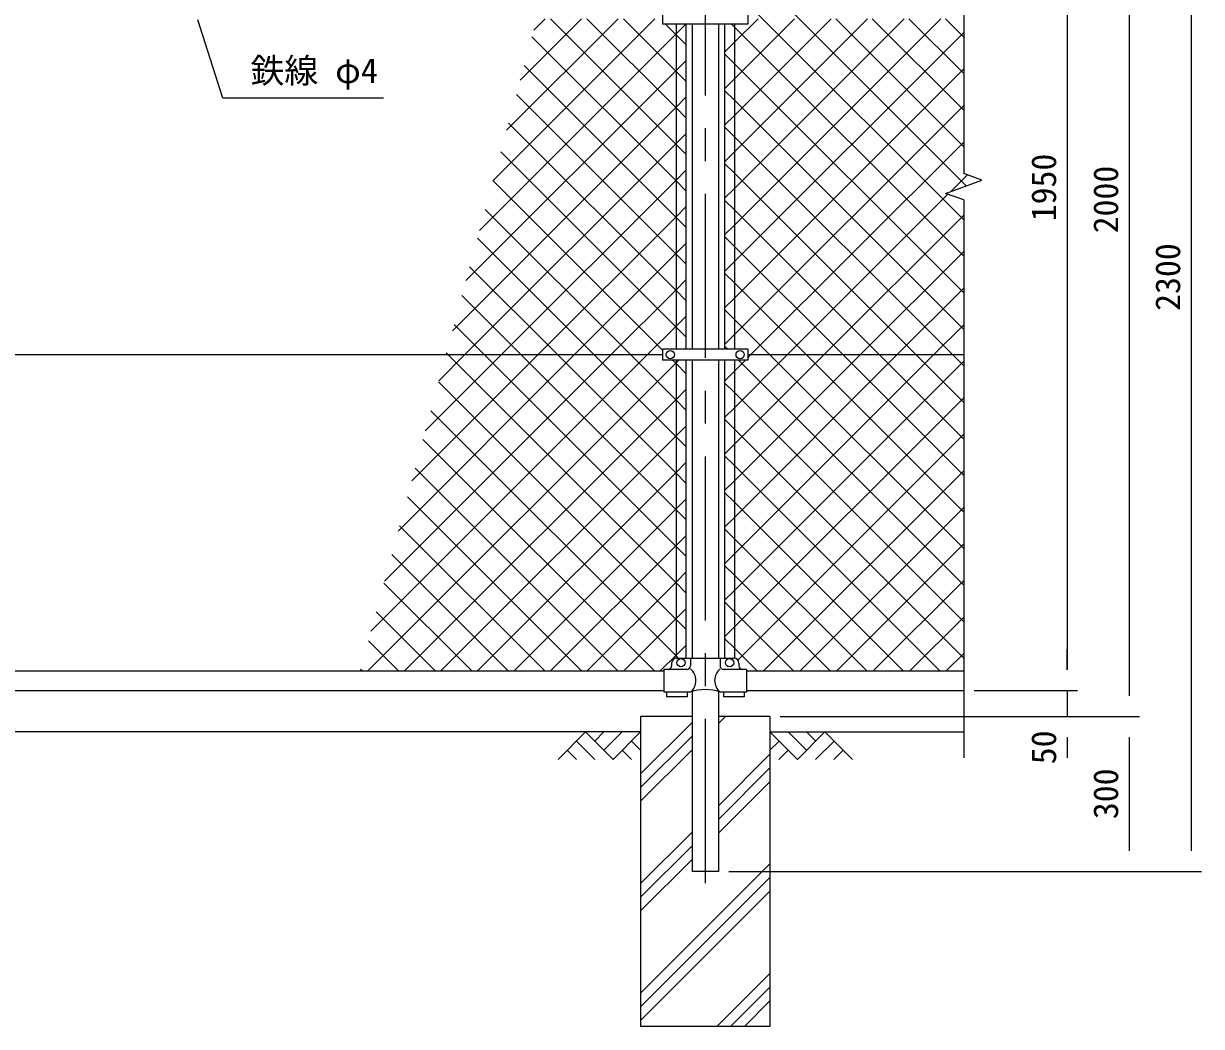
# Model space of a CAD drawing. Units: millimetres, scale not verified. Extents: x -4200 to 4200, y -2970 to 2970.
# Drawn here: x -2704 to -425, y -817 to 1124 of the extents above; entities that cross this region are included whole.
import ezdxf
from ezdxf.enums import TextEntityAlignment as Align

# ---------------------------------------------------------------- set-up
doc = ezdxf.new("R2010")
doc.units = ezdxf.units.MM
doc.header["$LTSCALE"] = 10
doc.linetypes.add('USER1', pattern=[50.8, 31.75, -6.35, 6.35, -6.35])
for name, color, linetype, lineweight in [('0-1_D-BGD', 7, 'Continuous', 25), ('0-2_D-STR4', 7, 'Continuous', 25), ('0-3_D-STR1', 1, 'Continuous', 25), ('0-4_D-STR-DIM', 7, 'Continuous', 13), ('0-7_D-DCR-HCH', 7, 'Continuous', 13), ('0-8_D-BMK', 2, 'USER1', 13), ('0-9_D-STR3', 3, 'Continuous', 13), ('0-A_D-STR2', 7, 'Continuous', 13), ('0-B_D-STR-TXT', 7, 'Continuous', 13)]:
    doc.layers.add(name, color=color, linetype=linetype, lineweight=lineweight)
doc.styles.add('ＭＳ ゴシック', font='')
doc.styles.get('ＭＳ ゴシック').set_extended_font_data('MS Gothic')

msp = doc.modelspace()

# ---------------------------------------------------------------- linework, layer by layer
at = {"layer": '0-1_D-BGD'}
for p, q in [((-1509.65, -246.56), (-3259.65, -246.56)), ((-1259.65, -246.56), (-884.65, -246.56))]:
    msp.add_line(p, q, dxfattribs=at)
at = {"layer": '0-2_D-STR4'}
for p, q in [((-1509.65, -216.56), (-1509.65, -816.56)), ((-1410.05, -216.56), (-1509.65, -216.56)), ((-1259.65, -216.56), (-1359.25, -216.56)), ((-1259.65, -216.56), (-1259.65, -816.56)), ((-1259.65, -816.56), (-1509.65, -816.56))]:
    msp.add_line(p, q, dxfattribs=at)
at = {"layer": '0-3_D-STR1'}
for p, q in [((-1410.05, 1122.94), (-1410.05, 493.94)), ((-1359.25, 1122.94), (-1359.25, 493.94)), ((-1410.05, 472.94), (-1410.05, -103.56)), ((-1359.25, 472.94), (-1359.25, -103.56)), ((-3304.65, -128.56), (-1464.65, -128.56)), ((-1304.65, -128.56), (-884.65, -128.56)), ((-3304.65, -166.56), (-1464.65, -166.56)), ((-1410.05, -169.56), (-1410.05, -516.56)), ((-1359.25, -169.56), (-1359.25, -516.56)), ((-1304.65, -166.56), (-884.65, -166.56)), ((-1359.25, -516.56), (-1410.05, -516.56))]:
    msp.add_line(p, q, dxfattribs=at)
at = {"layer": '0-4_D-STR-DIM'}
for p, q in [((-884.65, 1808.44), (-884.65, 834.09)), ((-684.65, 1743.44), (-684.65, -126.56)), ((-564.65, 1743.44), (-564.65, -176.56)), ((-444.65, 1743.44), (-444.65, -476.56)), ((-919.89, 795.61), (-849.42, 821.26)), ((-849.42, 821.26), (-884.65, 834.09)), ((-884.65, 782.79), (-919.89, 795.61)), ((-884.65, 782.79), (-884.65, -296.56)), ((-684.65, -126.56), (-684.65, -86.56)), ((-864.65, -166.56), (-664.65, -166.56)), ((-864.65, -166.56), (-664.65, -166.56)), ((-684.65, -166.56), (-684.65, -216.56)), ((-1239.65, -216.56), (-664.65, -216.56)), ((-1239.65, -216.56), (-544.65, -216.56)), ((-1239.65, -216.56), (-544.65, -216.56)), ((-684.65, -256.56), (-684.65, -296.56)), ((-564.65, -256.56), (-564.65, -476.56)), ((-1339.25, -516.56), (-424.65, -516.56)), ((-1339.25, -516.56), (-544.65, -516.56))]:
    msp.add_line(p, q, dxfattribs=at)
at = {"layer": '0-7_D-DCR-HCH'}
for p, q in [((-1359.25, -230.4), (-1345.42, -216.56)), ((-1616.08, -246.56), (-1669.29, -299.77)), ((-1616.08, -246.56), (-1562.87, -299.77)), ((-1598.34, -264.3), (-1580.6, -246.56)), ((-1580.6, -282.04), (-1545.13, -246.56)), ((-1562.87, -299.77), (-1509.65, -246.56)), ((-1509.65, -327.77), (-1410.05, -228.17)), ((-1206.44, -299.77), (-1259.65, -246.56)), ((-1188.7, -282.04), (-1224.18, -246.56)), ((-1153.23, -246.56), (-1206.44, -299.77)), ((-1170.87, -264.39), (-1188.7, -246.56)), ((-1153.23, -246.56), (-1100.02, -299.77)), ((-1633.82, -264.3), (-1598.18, -299.77)), ((-1527.39, -264.3), (-1509.65, -281.96)), ((-1509.65, -354.28), (-1410.05, -254.68)), ((-1241.92, -264.3), (-1259.65, -281.96)), ((-1135.49, -264.3), (-1171.13, -299.77)), ((-1651.55, -282.04), (-1633.73, -299.77)), ((-1545.13, -282.04), (-1527.31, -299.77)), ((-1509.65, -380.8), (-1410.05, -281.2)), ((-1359.25, -389.5), (-1259.65, -289.9)), ((-1224.18, -282.04), (-1242, -299.77)), ((-1117.76, -282.04), (-1135.57, -299.77)), ((-1359.25, -416.02), (-1259.65, -316.42)), ((-1359.25, -442.53), (-1259.65, -342.93)), ((-1509.65, -539.9), (-1410.05, -440.3)), ((-1509.65, -566.42), (-1410.05, -466.82)), ((-1509.65, -592.93), (-1410.05, -493.33)), ((-1509.65, -752.03), (-1259.65, -502.03)), ((-1509.65, -778.55), (-1259.65, -528.55)), ((-1509.65, -805.06), (-1259.65, -555.06)), ((-1362.05, -816.56), (-1259.65, -714.16)), ((-1335.54, -816.56), (-1259.65, -740.68)), ((-1309.02, -816.56), (-1259.65, -767.2))]:
    msp.add_line(p, q, dxfattribs=at)
at = {"layer": '0-8_D-BMK'}
msp.add_line((-1384.65, 1810.5), (-1384.65, -546.56), dxfattribs=at)
at = {"layer": '0-9_D-STR3'}
for p, q in [((-1467.15, 1143.94), (-1467.15, 1122.94)), ((-1302.15, 1143.94), (-1302.15, 1122.94)), ((-1302.15, 1122.94), (-1467.15, 1122.94)), ((-1441.15, 1122.94), (-1441.15, 493.94)), ((-1422.15, 1122.94), (-1422.15, 493.94)), ((-1347.15, 1122.94), (-1347.15, 493.94)), ((-1328.15, 1122.94), (-1328.15, 493.94)), ((-3307.66, 483.44), (-1467.15, 483.44)), ((-1302.15, 493.94), (-1467.15, 493.94)), ((-1467.15, 493.94), (-1467.15, 472.94)), ((-1302.15, 493.94), (-1302.15, 472.94)), ((-1302.15, 483.44), (-884.65, 483.44)), ((-1302.15, 472.94), (-1467.15, 472.94)), ((-1441.15, 472.94), (-1441.15, -103.67)), ((-1422.15, 472.94), (-1422.15, -103.56)), ((-1347.15, 472.94), (-1347.15, -103.56)), ((-1328.15, 472.94), (-1328.15, -103.56)), ((-1449.65, -113.56), (-1449.65, -118.56)), ((-1439.65, -103.56), (-1329.65, -103.56)), ((-1413.2, -103.56), (-1413.2, -118.56)), ((-1356.1, -103.56), (-1356.1, -118.56)), ((-1319.65, -113.56), (-1319.65, -118.56)), ((-1464.65, -125.56), (-1464.65, -169.56)), ((-1420.2, -125.56), (-1464.65, -125.56)), ((-1304.65, -125.56), (-1349.1, -125.56)), ((-1304.65, -125.56), (-1304.65, -169.56)), ((-1413.2, -169.56), (-1464.65, -169.56)), ((-1459.65, -169.56), (-1459.65, -178.86)), ((-1419.65, -178.86), (-1459.65, -178.86)), ((-1419.65, -169.56), (-1419.65, -178.86)), ((-1304.65, -169.56), (-1356.1, -169.56)), ((-1349.65, -169.56), (-1349.65, -178.86)), ((-1309.65, -178.86), (-1349.65, -178.86)), ((-1309.65, -169.56), (-1309.65, -178.86))]:
    msp.add_line(p, q, dxfattribs=at)
for centre in [(-1452.15, 483.44), (-1317.15, 483.44), (-1431.65, -112.56), (-1337.65, -112.56)]:
    msp.add_circle(centre, 8, dxfattribs=at)
for centre, radius, start, end in [((-1439.65, -113.56), 10, 90, 180), ((-1329.65, -113.56), 10, 0, 90), ((-1456.65, -118.56), 7, 270, 0), ((-1420.2, -118.56), 7, 270, 0), ((-1432.33, -147.12), 29.48, 310.4464, 49.5536), ((-1336.98, -147.12), 29.48, 130.4464, 229.5536), ((-1349.1, -118.56), 7, 180, 270), ((-1312.65, -118.56), 7, 180, 270), ((-1384.65, -250.05), 85.4, 70.46947, 109.53053)]:
    msp.add_arc(centre, radius, start, end, dxfattribs=at)
at = {"layer": '0-A_D-STR2'}
for p, q in [((-1795.22, 820.68), (-1482.46, 1133.44)), ((-1768.98, 917.63), (-1553.17, 1133.44)), ((-1742.74, 1014.58), (-1623.88, 1133.44)), ((-1716.5, 1111.53), (-1694.59, 1133.44)), ((-1441.15, 890.28), (-1684.31, 1133.44)), ((-1441.15, 961), (-1613.6, 1133.44)), ((-1441.15, 1031.71), (-1542.89, 1133.44)), ((-1328.15, 1087.86), (-1282.57, 1133.44)), ((-1328.15, 1017.15), (-1211.86, 1133.44)), ((-1328.15, 946.43), (-1141.15, 1133.44)), ((-1328.15, 875.72), (-1070.44, 1133.44)), ((-1328.15, 805.01), (-999.73, 1133.44)), ((-1328.15, 734.3), (-929.02, 1133.44)), ((-884.65, 885.86), (-1132.23, 1133.44)), ((-884.65, 956.57), (-1061.52, 1133.44)), ((-884.65, 1027.28), (-990.81, 1133.44)), ((-884.65, 1097.99), (-920.1, 1133.44)), ((-1441.15, 819.57), (-1720.04, 1098.46)), ((-1328.15, 663.59), (-884.65, 1107.09)), ((-1347.15, 1068.86), (-1328.15, 1087.86)), ((-1441.15, 1033.32), (-1422.15, 1052.32)), ((-1328.15, 1046.52), (-1347.15, 1065.52)), ((-1847.7, 626.78), (-1441.15, 1033.32)), ((-1441.15, 748.86), (-1735.1, 1042.81)), ((-1422.15, 1012.71), (-1441.15, 1031.71)), ((-884.65, 603.02), (-1328.15, 1046.52)), ((-1328.15, 592.88), (-884.65, 1036.38)), ((-1347.15, 998.15), (-1328.15, 1017.15)), ((-1441.15, 678.15), (-1750.16, 987.16)), ((-1441.15, 962.61), (-1422.15, 981.61)), ((-1328.15, 975.81), (-1347.15, 994.81)), ((-1873.94, 529.83), (-1441.15, 962.61)), ((-1422.15, 942), (-1441.15, 961)), ((-884.65, 532.31), (-1328.15, 975.81)), ((-1328.15, 522.17), (-884.65, 965.67)), ((-1347.15, 927.43), (-1328.15, 946.43)), ((-1441.15, 607.44), (-1765.22, 931.51)), ((-1328.15, 905.1), (-1347.15, 924.1)), ((-1849.62, 483.44), (-1441.15, 891.9)), ((-1441.15, 891.9), (-1422.15, 910.9)), ((-1422.15, 871.28), (-1441.15, 890.28)), ((-906.5, 483.44), (-1328.15, 905.1)), ((-1441.15, 536.73), (-1780.28, 875.86)), ((-1347.15, 856.72), (-1328.15, 875.72)), ((-1328.15, 834.39), (-1347.15, 853.39)), ((-1778.91, 483.44), (-1441.15, 821.19)), ((-1441.15, 821.19), (-1422.15, 840.19)), ((-977.21, 483.44), (-1328.15, 834.39)), ((-909.51, 799.39), (-877.44, 831.46)), ((-1467.15, 492.02), (-1795.35, 820.21)), ((-1422.15, 800.57), (-1441.15, 819.57)), ((-1347.15, 786.01), (-1328.15, 805.01)), ((-1328.15, 763.68), (-1347.15, 782.68)), ((-1529.28, 483.44), (-1810.41, 764.56)), ((-1441.15, 750.48), (-1422.15, 769.48)), ((-1047.92, 483.44), (-1328.15, 763.68)), ((-1154.76, 483.44), (-884.65, 753.54)), ((-1708.2, 483.44), (-1441.15, 750.48)), ((-1422.15, 729.86), (-1441.15, 748.86)), ((-1347.15, 715.3), (-1328.15, 734.3)), ((-1599.99, 483.44), (-1825.47, 708.91)), ((-1328.15, 692.96), (-1347.15, 711.96)), ((-1441.15, 679.77), (-1422.15, 698.77)), ((-1118.63, 483.44), (-1328.15, 692.96)), ((-1637.49, 483.44), (-1441.15, 679.77)), ((-1422.15, 659.15), (-1441.15, 678.15)), ((-1347.15, 644.59), (-1328.15, 663.59)), ((-1084.04, 483.44), (-884.65, 682.83)), ((-1670.7, 483.44), (-1840.53, 653.26)), ((-1328.15, 622.25), (-1347.15, 641.25)), ((-1441.15, 609.06), (-1422.15, 628.06)), ((-1189.34, 483.44), (-1328.15, 622.25)), ((-1741.41, 483.44), (-1855.59, 597.61)), ((-1566.78, 483.44), (-1441.15, 609.06)), ((-1422.15, 588.44), (-1441.15, 607.44)), ((-1347.15, 573.88), (-1328.15, 592.88)), ((-1013.33, 483.44), (-884.65, 612.12)), ((-1328.15, 551.54), (-1347.15, 570.54)), ((-1441.15, 538.35), (-1422.15, 557.35)), ((-1260.05, 483.44), (-1328.15, 551.54)), ((-1812.13, 483.44), (-1870.65, 541.97)), ((-1496.07, 483.44), (-1441.15, 538.35)), ((-1422.15, 517.73), (-1441.15, 536.73)), ((-942.62, 483.44), (-884.65, 541.41)), ((-1347.15, 503.17), (-1328.15, 522.17)), ((-2031.37, -51.87), (-1496.07, 483.44)), ((-2005.13, 45.08), (-1566.78, 483.44)), ((-1978.89, 142.03), (-1637.49, 483.44)), ((-1952.65, 238.98), (-1708.2, 483.44)), ((-1926.41, 335.93), (-1778.91, 483.44)), ((-1900.17, 432.88), (-1849.62, 483.44)), ((-1882.84, 483.44), (-1885.71, 486.32)), ((-1441.15, 41.76), (-1882.84, 483.44)), ((-1441.15, 112.47), (-1812.13, 483.44)), ((-1441.15, 183.18), (-1741.41, 483.44)), ((-1441.15, 253.89), (-1670.7, 483.44)), ((-1441.15, 324.6), (-1599.99, 483.44)), ((-1441.15, 395.31), (-1529.28, 483.44)), ((-1341.26, 493.94), (-1347.15, 499.83)), ((-1328.15, 310.04), (-1154.76, 483.44)), ((-1328.15, 239.33), (-1084.04, 483.44)), ((-1328.15, 168.62), (-1013.33, 483.44)), ((-1328.15, 97.91), (-942.62, 483.44)), ((-884.65, 108.04), (-1260.05, 483.44)), ((-884.65, 178.75), (-1189.34, 483.44)), ((-884.65, 249.46), (-1118.63, 483.44)), ((-884.65, 320.18), (-1047.92, 483.44)), ((-884.65, 390.89), (-977.21, 483.44)), ((-884.65, 461.6), (-906.5, 483.44)), ((-1328.15, 27.2), (-884.65, 470.7)), ((-884.65, 37.33), (-1320.26, 472.94)), ((-1441.15, 396.93), (-1422.15, 415.93)), ((-1328.15, 410.12), (-1347.15, 429.12)), ((-1966.64, -128.56), (-1441.15, 396.93)), ((-1422.15, 376.31), (-1441.15, 395.31)), ((-884.65, -33.38), (-1328.15, 410.12)), ((-1328.15, -43.51), (-884.65, 399.99)), ((-1441.15, 326.22), (-1422.15, 345.22)), ((-1328.15, 339.41), (-1347.15, 358.41)), ((-1482.97, -128.56), (-1930.9, 319.37)), ((-1895.93, -128.56), (-1441.15, 326.22)), ((-1422.15, 305.6), (-1441.15, 324.6)), ((-884.65, -104.09), (-1328.15, 339.41)), ((-1321.61, -107.68), (-884.65, 329.27)), ((-1347.15, 291.04), (-1328.15, 310.04)), ((-1441.15, 255.51), (-1422.15, 274.51)), ((-1328.15, 268.7), (-1347.15, 287.7)), ((-1553.68, -128.56), (-1945.96, 263.72)), ((-1825.22, -128.56), (-1441.15, 255.51)), ((-1422.15, 234.89), (-1441.15, 253.89)), ((-930.89, -128.56), (-1328.15, 268.7)), ((-1271.78, -128.56), (-884.65, 258.56)), ((-1347.15, 220.33), (-1328.15, 239.33)), ((-1624.39, -128.56), (-1961.02, 208.07)), ((-1328.15, 197.99), (-1347.15, 216.99)), ((-1754.51, -128.56), (-1441.15, 184.8)), ((-1441.15, 184.8), (-1422.15, 203.8)), ((-1422.15, 164.18), (-1441.15, 183.18)), ((-1001.6, -128.56), (-1328.15, 197.99)), ((-1201.07, -128.56), (-884.65, 187.85)), ((-1347.15, 149.62), (-1328.15, 168.62)), ((-1695.1, -128.56), (-1976.08, 152.42)), ((-1328.15, 127.28), (-1347.15, 146.28)), ((-1683.8, -128.56), (-1441.15, 114.09)), ((-1441.15, 114.09), (-1422.15, 133.09)), ((-1072.31, -128.56), (-1328.15, 127.28)), ((-1130.36, -128.56), (-884.65, 117.14)), ((-1765.81, -128.56), (-1991.14, 96.77)), ((-1422.15, 93.47), (-1441.15, 112.47)), ((-1347.15, 78.91), (-1328.15, 97.91)), ((-1328.15, 56.57), (-1347.15, 75.57)), ((-1441.15, 43.37), (-1422.15, 62.37)), ((-1143.02, -128.56), (-1328.15, 56.57)), ((-1059.65, -128.56), (-884.65, 46.43)), ((-1836.52, -128.56), (-2006.2, 41.12)), ((-1613.09, -128.56), (-1441.15, 43.37)), ((-1422.15, 22.76), (-1441.15, 41.76)), ((-1347.15, 8.2), (-1328.15, 27.2)), ((-1328.15, -14.14), (-1347.15, 4.86)), ((-1907.23, -128.56), (-2021.26, -14.53)), ((-1441.15, -27.34), (-1422.15, -8.34)), ((-1213.73, -128.56), (-1328.15, -14.14)), ((-1542.38, -128.56), (-1441.15, -27.34)), ((-1347.15, -62.51), (-1328.15, -43.51)), ((-988.94, -128.56), (-884.65, -24.28)), ((-1328.15, -84.85), (-1347.15, -65.85)), ((-1977.94, -128.56), (-2036.33, -70.18)), ((-1441.15, -98.05), (-1422.15, -79.05)), ((-1284.45, -128.56), (-1328.15, -84.85)), ((-1471.67, -128.56), (-1441.15, -98.05)), ((-918.23, -128.56), (-884.65, -94.99)), ((-2048.65, -128.56), (-2051.39, -125.83))]:
    msp.add_line(p, q, dxfattribs=at)
for points in [[(-879.73, 810.23), (-1202.94, 1133.44), (-1328.15, 1258.65), (-1347.15, 1277.65)], [(-884.65, 744.44), (-1273.65, 1133.44), (-1328.15, 1187.94), (-1347.15, 1206.94)], [(-1821.46, 723.73), (-1441.15, 1104.03), (-1422.25, 1122.94)], [(-1422.15, 1083.42), (-1441.15, 1102.42), (-1461.68, 1122.94)], [(-884.65, 673.73), (-1328.15, 1117.23), (-1333.86, 1122.94)], [(-1302.15, 477.46), (-1296.18, 483.44), (-884.65, 894.96)], [(-1347.15, 361.75), (-1328.15, 380.75), (-1225.47, 483.44), (-915.05, 793.85)], [(-2037.35, -128.56), (-1441.15, 467.64), (-1435.85, 472.94)], [(-1422.15, 447.02), (-1441.15, 466.02), (-1448.07, 472.94)], [(-1347.15, 432.46), (-1328.15, 451.46), (-1306.68, 472.94)], [(-1422.15, -47.95), (-1441.15, -28.95), (-1900.77, 430.67)], [(-1437.26, -103.56), (-1441.15, -99.66), (-1915.84, 375.02)]]:
    msp.add_lwpolyline(points, dxfattribs=at)
at = {"layer": '0-B_D-STR-TXT'}
msp.add_lwpolyline([(-2006.99, 979.81), (-2318.32, 979.81), (-2366.41, 1131.53)], dxfattribs=at)

# ---------------------------------------------------------------- texts
at = {"layer": '0-4_D-STR-DIM', "style": 'ＭＳ ゴシック'}
for s, p in [('1950', (-691.4, 741.54)), ('2000', (-571.4, 718.19)), ('2300', (-451.4, 568.19)), ('50', (-691.4, -309.19)), ('300', (-571.4, -415.44))]:
    msp.add_text(s, height=48.09, rotation=90, dxfattribs=at).set_placement(p, align=Align.BOTTOM_LEFT)
at = {"layer": '0-B_D-STR-TXT', "style": 'ＭＳ ゴシック'}
msp.add_text('鉄線 φ4', height=48.09, dxfattribs=at).set_placement((-2264.6, 994.68), align=Align.BOTTOM_LEFT)

doc.saveas('drawing.dxf')
